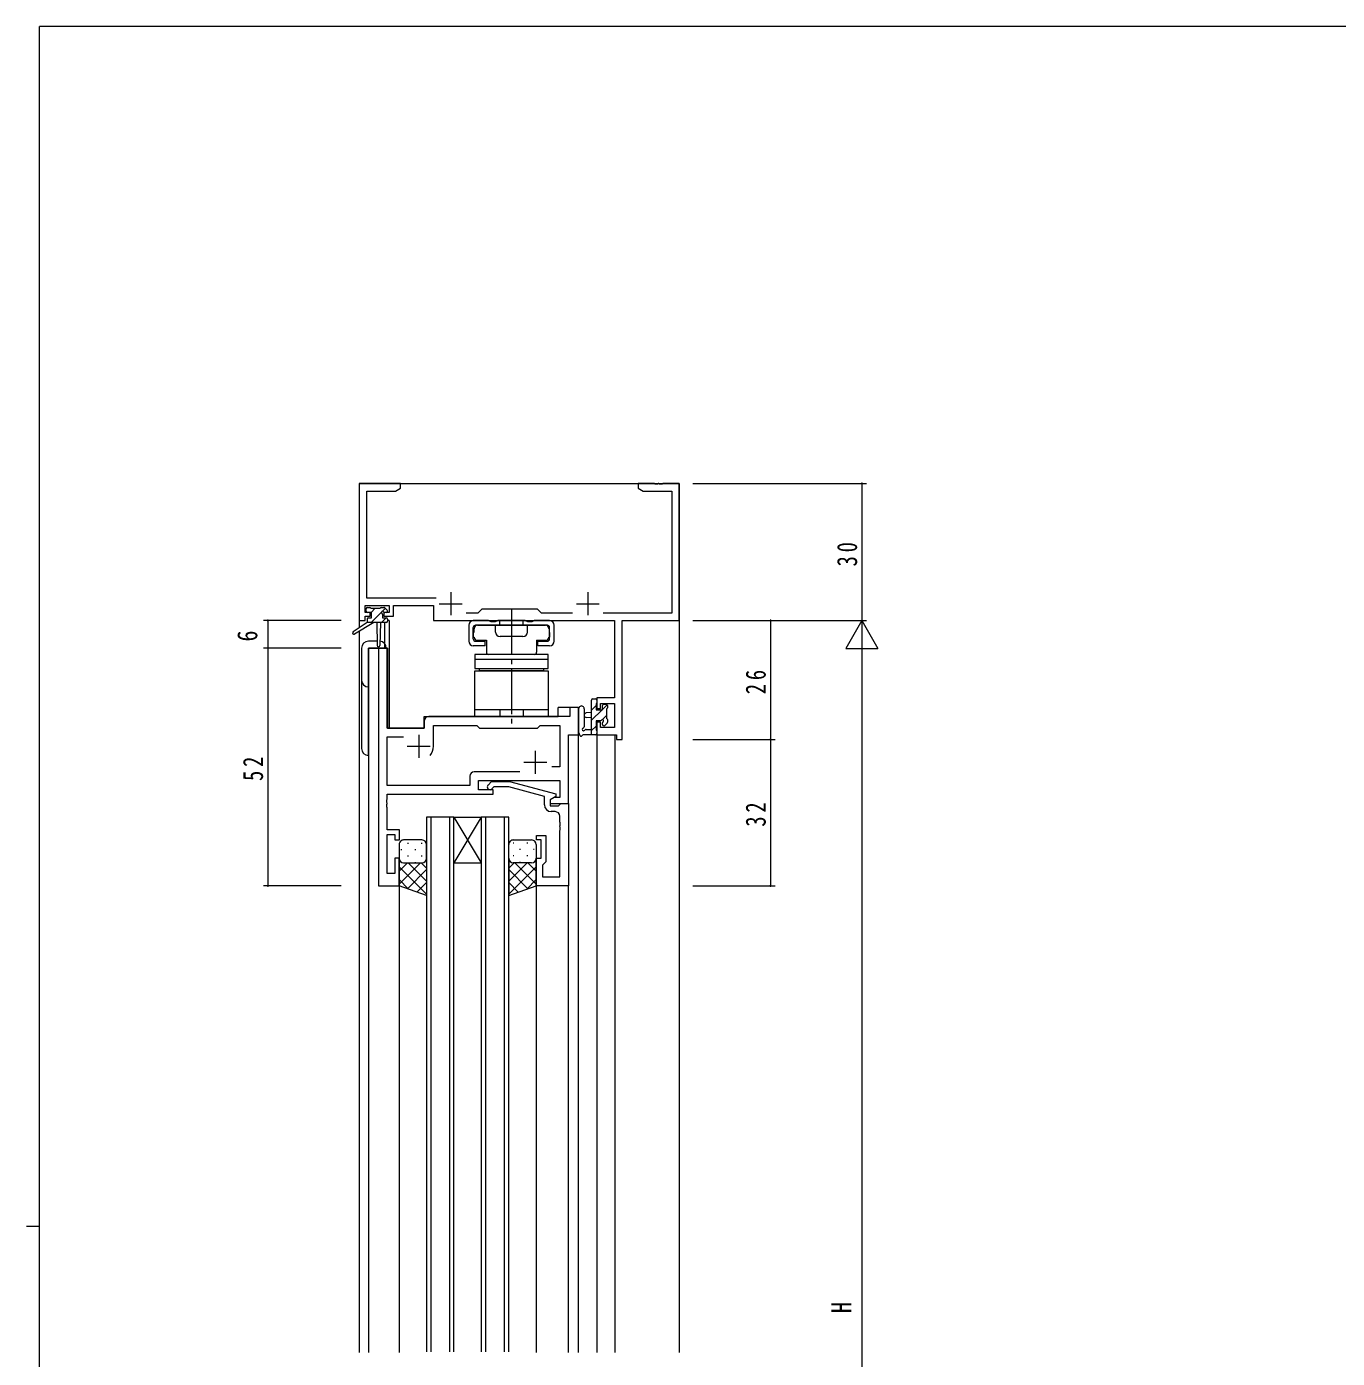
# Model space of a CAD drawing. Units: millimetres on the paper. Extents: x -397 to 397, y -282 to 282.
# Drawn here: x -396.7 to -109.9, y -12.1 to 279.3 of the extents above; entities that cross this region are included whole.
import ezdxf
from ezdxf.enums import TextEntityAlignment as Align

# ---------------------------------------------------------------- set-up
doc = ezdxf.new("R2010")
doc.units = ezdxf.units.MM
doc.linetypes.add('USER2', pattern=[13, 10, -1, 1, -1])
doc.linetypes.add('USER4', pattern=[4, 3, -1])
for name, color, linetype, lineweight in [('0-1_YKK_ZWAK', 7, 'Continuous', 18), ('0-3_YKK_11', 7, 'Continuous', 18), ('0-4_YKK_12', 2, 'Continuous', 18), ('0-5_YKK_13', 4, 'Continuous', 18), ('0-6_YKK_D', 6, 'Continuous', 18)]:
    doc.layers.add(name, color=color, linetype=linetype, lineweight=lineweight)
doc.styles.add('ＭＳ ゴシック', font='')
doc.styles.get('ＭＳ ゴシック').set_extended_font_data('MS Gothic')

msp = doc.modelspace()

# ---------------------------------------------------------------- linework, layer by layer
at = {"layer": '0-1_YKK_ZWAK'}
for p, q in [((-393.908, -245.688), (-393.908, 279.312)), ((376.092, 279.312), (-393.908, 279.312)), ((-396.708, 16.812), (-393.908, 16.812))]:
    msp.add_line(p, q, dxfattribs=at)
at = {"layer": '0-3_YKK_11'}
for p, q in [((-323.908, 179.312), (-323.908, 149.312)), ((-259.366, 179.312), (-262.908, 179.312)), ((-262.908, 179.312), (-262.908, 178.312)), ((-262.908, 178.312), (-261.817, 177.682)), ((-253.908, 149.312), (-253.908, 179.312)), ((-322.278, 177.682), (-315.999, 177.682)), ((-322.278, 154.242), (-322.278, 177.682)), ((-261.817, 177.682), (-255.538, 177.682)), ((-255.538, 177.682), (-255.538, 150.942)), ((-303.908, 155.512), (-303.908, 150.512)), ((-273.908, 155.512), (-273.908, 150.512)), ((-322.608, 152.612), (-317.408, 152.612)), ((-307.056, 154.242), (-322.278, 154.242)), ((-316.408, 152.612), (-307.708, 152.612)), ((-307.708, 152.612), (-307.708, 149.312)), ((-306.408, 153.012), (-301.408, 153.012)), ((-297.108, 151.812), (-297.978, 150.942)), ((-284.908, 151.812), (-297.108, 151.812)), ((-284.038, 150.942), (-284.908, 151.812)), ((-276.408, 153.012), (-271.408, 153.012)), ((-307.708, 149.312), (-268.038, 149.312)), ((-297.978, 150.942), (-300.558, 150.942)), ((-277.259, 150.942), (-284.038, 150.942)), ((-255.538, 150.942), (-270.558, 150.942)), ((-268.038, 149.312), (-268.038, 132.412)), ((-266.408, 149.312), (-253.908, 149.312)), ((-266.408, 123.312), (-266.408, 149.312)), ((-317.778, 143.312), (-319.708, 143.312)), ((-319.708, 143.312), (-319.708, 91.312)), ((-317.778, 125.812), (-317.778, 143.312)), ((-268.038, 132.412), (-271.908, 132.412)), ((-271.908, 132.412), (-271.908, 130.112)), ((-271.108, 131.212), (-268.038, 131.212)), ((-271.108, 130.112), (-271.108, 131.212)), ((-268.038, 131.212), (-268.038, 125.942)), ((-277.838, 128.312), (-308.708, 128.312)), ((-275.908, 124.312), (-275.908, 130.312)), ((-271.908, 130.112), (-271.108, 130.112)), ((-309.708, 125.812), (-317.778, 125.812)), ((-309.708, 127.312), (-309.708, 125.812)), ((-307.708, 121.812), (-307.708, 126.382)), ((-307.708, 126.382), (-298.178, 126.382)), ((-298.178, 126.382), (-297.608, 125.812)), ((-297.608, 125.812), (-284.908, 125.812)), ((-284.908, 125.812), (-284.338, 126.382)), ((-271.108, 127.112), (-271.908, 127.112)), ((-271.908, 127.112), (-271.908, 124.312)), ((-271.108, 125.942), (-271.108, 127.112)), ((-268.038, 125.942), (-271.108, 125.942)), ((-317.778, 123.882), (-314.259, 123.882)), ((-317.778, 113.242), (-317.778, 123.882)), ((-310.908, 124.312), (-310.908, 119.312)), ((-278.108, 124.312), (-275.908, 124.312)), ((-278.108, 109.312), (-278.108, 124.312)), ((-313.408, 121.812), (-308.408, 121.812)), ((-285.408, 120.812), (-285.408, 115.812)), ((-287.908, 118.312), (-282.908, 118.312)), ((-299.738, 115.242), (-299.738, 113.242)), ((-288.759, 116.242), (-298.738, 116.242)), ((-288.759, 116.242), (-298.738, 116.242)), ((-297.808, 112.312), (-297.808, 114.312)), ((-297.808, 114.312), (-280.038, 114.312)), ((-291.012, 114.112), (-280.908, 111.405)), ((-280.038, 114.312), (-280.038, 110.612)), ((-299.738, 113.242), (-317.778, 113.242)), ((-317.778, 111.312), (-294.608, 111.312)), ((-294.608, 112.312), (-297.808, 112.312)), ((-294.608, 111.312), (-294.608, 112.312)), ((-283.408, 110.833), (-291.17, 112.912)), ((-283.408, 109.012), (-283.408, 110.833)), ((-282.108, 109.312), (-278.108, 109.312)), ((-280.108, 109.012), (-279.808, 109.312)), ((-279.808, 109.312), (-278.108, 109.312)), ((-278.108, 109.312), (-278.108, 91.312)), ((-281.038, 107.512), (-281.908, 107.512)), ((-280.038, 105.271), (-280.038, 106.512)), ((-279.918, 105.087), (-280.038, 105.271)), ((-279.918, 104.537), (-279.918, 105.087)), ((-315.108, 103.512), (-317.778, 103.512)), ((-317.778, 102.512), (-316.108, 102.512)), ((-317.778, 94.012), (-317.778, 102.512)), ((-316.108, 102.512), (-316.108, 101.312)), ((-315.108, 101.312), (-315.108, 103.512)), ((-285.108, 101.312), (-285.108, 102.312)), ((-285.108, 102.312), (-283.108, 102.312)), ((-283.108, 102.312), (-283.108, 96.512)), ((-280.038, 104.354), (-279.918, 104.537)), ((-280.038, 104.271), (-280.038, 104.354)), ((-279.918, 104.087), (-280.038, 104.271)), ((-280.038, 103.354), (-279.918, 103.537)), ((-280.038, 93.242), (-280.038, 103.354)), ((-279.918, 103.537), (-279.918, 104.087)), ((-316.108, 101.312), (-315.108, 101.312)), ((-284.108, 101.312), (-285.108, 101.312)), ((-284.108, 97.312), (-284.108, 101.312)), ((-315.108, 91.312), (-315.108, 97.312)), ((-285.108, 91.312), (-285.108, 97.312)), ((-285.108, 97.312), (-284.108, 97.312)), ((-319.708, 91.312), (-315.108, 91.312)), ((-278.108, 91.312), (-285.108, 91.312))]:
    msp.add_line(p, q, dxfattribs=at)
for points in [[(-315.999, 177.682), (-314.908, 178.312), (-314.908, 179.312), (-323.908, 179.312)], [(-253.908, 179.312), (-257.45, 179.312), (-257.633, 179.192), (-258.183, 179.192), (-258.366, 179.312), (-258.45, 179.312), (-258.633, 179.192), (-259.183, 179.192), (-259.366, 179.312)], [(-323.908, 149.312), (-322.608, 149.312), (-322.608, 150.312), (-321.508, 150.312), (-321.508, 151.112), (-322.608, 151.112), (-322.608, 152.612)], [(-317.408, 152.612), (-317.408, 151.112), (-318.508, 151.112), (-318.508, 150.312), (-316.408, 150.312), (-316.408, 152.612)], [(-275.908, 130.312), (-277.838, 130.312), (-277.838, 128.312)], [(-284.338, 126.382), (-280.038, 126.382), (-280.038, 117.312), (-281.742, 117.312)], [(-271.908, 124.312), (-267.608, 124.312), (-267.608, 123.312), (-266.408, 123.312)], [(-295.732, 113.337), (-294.957, 114.112), (-291.012, 114.112)], [(-317.778, 103.512), (-317.778, 108.354), (-317.898, 108.537), (-317.898, 109.087), (-317.778, 109.271), (-317.778, 109.354), (-317.898, 109.537), (-317.898, 110.087), (-317.778, 110.271), (-317.778, 111.312)], [(-291.17, 112.912), (-294.46, 112.912), (-294.884, 112.488)], [(-280.908, 111.405), (-280.908, 110.805), (-282.108, 110.112), (-282.108, 108.812), (-280.308, 108.812), (-280.108, 109.012)], [(-280.038, 110.612), (-281.242, 110.612), (-282.108, 110.112), (-282.108, 109.312)], [(-315.108, 97.312), (-316.108, 97.312), (-316.108, 94.012), (-317.778, 94.012)], [(-283.108, 96.512), (-283.608, 96.012), (-283.808, 95.812), (-283.808, 93.242), (-280.038, 93.242)]]:
    msp.add_lwpolyline(points, dxfattribs=at)
for centre, radius, start, end in [((-308.708, 127.312), 1, 90.00001, 179.99999), ((-310.908, 121.812), 3.2, 321.63348, 359.99999), ((-298.738, 115.242), 1, 90.00001, 179.99999), ((-295.308, 112.912), 0.6, 134.99999, 315.00001), ((-281.908, 109.012), 1.5, 180.00001, 269.99999), ((-281.038, 106.512), 1, 0.00001, 89.99999)]:
    msp.add_arc(centre, radius, start, end, dxfattribs=at)
at = {"layer": '0-4_YKK_12'}
for p, q in [((-323.908, 179.312), (-323.908, 147.776)), ((-323.908, 179.312), (-253.908, 179.312)), ((-253.908, 179.312), (-253.908, -10.869)), ((-318.408, 148.912), (-318.408, 143.312)), ((-317.408, 149.312), (-317.708, 149.312)), ((-317.408, 149.312), (-317.408, 125.812)), ((-323.908, 146.985), (-323.908, -10.869)), ((-317.708, 143.312), (-321.908, 143.312)), ((-321.908, 143.312), (-321.908, -10.869)), ((-317.708, 143.312), (-317.708, 125.812)), ((-309.708, 125.812), (-309.708, 128.312)), ((-309.708, 128.312), (-280.408, 128.312)), ((-275.908, 130.312), (-280.408, 130.312)), ((-280.408, 128.312), (-280.408, 130.312)), ((-275.908, -10.869), (-275.908, 130.312)), ((-317.708, 125.812), (-309.708, 125.812)), ((-271.908, 124.312), (-268.008, 124.311)), ((-271.908, 124.312), (-271.908, -10.869)), ((-268.008, 124.312), (-268.008, -10.869)), ((-303.206, 106.312), (-309.206, 106.312)), ((-309.206, 106.312), (-309.206, -10.688)), ((-308.206, -10.688), (-308.206, 106.312)), ((-304.206, 106.312), (-304.206, -10.688)), ((-303.206, 106.312), (-297.206, 106.312)), ((-303.206, 106.312), (-297.206, 96.312)), ((-297.206, 106.312), (-303.206, 96.312)), ((-303.206, -10.688), (-303.206, 106.312)), ((-291.206, 106.312), (-297.206, 106.312)), ((-297.206, 106.312), (-297.206, -10.688)), ((-296.206, -10.688), (-296.206, 106.312)), ((-292.206, 106.312), (-292.206, -10.688)), ((-291.206, -10.688), (-291.206, 106.312)), ((-303.206, 96.312), (-297.206, 96.312)), ((-315.108, -10.869), (-315.108, 91.312)), ((-285.108, -10.869), (-285.108, 91.312)), ((-278.108, -10.869), (-278.108, 91.312))]:
    msp.add_line(p, q, dxfattribs=at)
at = {"layer": '0-5_YKK_13'}
for p, q in [((-322.408, 151.412), (-322.408, 151.912)), ((-322.108, 152.212), (-321.608, 152.212)), ((-321.408, 152.012), (-319.308, 152.012)), ((-321.34, 151.112), (-320.44, 152.012)), ((-319.108, 152.212), (-318.508, 152.212)), ((-318.848, 151.359), (-318.189, 152.018)), ((-318.296, 152.124), (-317.796, 151.624)), ((-322.208, 148.912), (-325.275, 146.862)), ((-320.708, 148.912), (-324.953, 146.355)), ((-322.208, 149.612), (-322.208, 148.912)), ((-318.008, 148.912), (-322.208, 148.912)), ((-321.908, 149.912), (-321.208, 149.912)), ((-321.294, 148.912), (-319.055, 151.152)), ((-320.108, 148.912), (-320.006, 143.904)), ((-319.306, 148.912), (-319.406, 143.904)), ((-319.049, 148.912), (-318.049, 149.912)), ((-318.808, 150.651), (-318.808, 149.912)), ((-318.808, 149.912), (-318.008, 149.912)), ((-318.008, 151.112), (-318.347, 151.112)), ((-317.708, 149.612), (-317.708, 149.212)), ((-295.608, 149.312), (-298.958, 149.312)), ((-287.608, 149.312), (-293.608, 149.312)), ((-282.258, 149.312), (-285.608, 149.312)), ((-299.958, 148.312), (-299.958, 144.812)), ((-298.958, 145.312), (-298.958, 147.812)), ((-298.958, 146.712), (-298.958, 145.712)), ((-298.958, 146.712), (-298.858, 146.712)), ((-298.758, 147.512), (-298.858, 147.512)), ((-298.858, 147.512), (-298.858, 146.712)), ((-298.758, 147.612), (-298.758, 147.512)), ((-282.758, 148.312), (-298.458, 148.312)), ((-298.058, 148.312), (-283.158, 148.312)), ((-294.108, 146.812), (-294.108, 148.312)), ((-288.108, 145.812), (-293.108, 145.812)), ((-287.108, 146.812), (-287.108, 148.312)), ((-282.458, 147.612), (-282.458, 147.512)), ((-282.458, 147.512), (-282.358, 147.512)), ((-282.358, 147.512), (-282.358, 146.712)), ((-282.258, 146.712), (-282.358, 146.712)), ((-282.258, 145.312), (-282.258, 147.812)), ((-282.258, 146.712), (-282.258, 145.712)), ((-281.258, 144.812), (-281.258, 148.312)), ((-323.408, 143.312), (-323.408, 121.312)), ((-320.025, 144.812), (-321.908, 144.812)), ((-321.908, 143.312), (-318.008, 143.312)), ((-321.908, 119.812), (-321.908, 143.312)), ((-298.958, 145.712), (-298.758, 145.712)), ((-296.358, 143.812), (-298.958, 143.812)), ((-298.458, 144.812), (-296.358, 144.812)), ((-298.058, 145.012), (-296.108, 145.012)), ((-296.358, 143.812), (-296.358, 144.812)), ((-296.108, 145.012), (-296.108, 142.412)), ((-285.108, 145.012), (-285.108, 142.412)), ((-285.108, 145.012), (-283.158, 145.012)), ((-284.858, 143.812), (-284.858, 144.812)), ((-284.858, 144.812), (-282.758, 144.812)), ((-282.258, 143.812), (-284.858, 143.812)), ((-282.258, 145.712), (-282.458, 145.712)), ((-298.608, 141.912), (-298.608, 140.812)), ((-282.608, 141.912), (-298.608, 141.912)), ((-298.608, 140.812), (-298.608, 138.812)), ((-282.608, 140.812), (-298.608, 140.812)), ((-285.608, 141.912), (-295.608, 141.912)), ((-282.608, 140.812), (-282.608, 141.912)), ((-282.608, 138.812), (-282.608, 140.812)), ((-298.608, 138.812), (-282.608, 138.812)), ((-298.608, 128.312), (-298.608, 138.312)), ((-298.608, 138.312), (-282.608, 138.312)), ((-297.608, 138.312), (-297.608, 138.812)), ((-297.608, 138.812), (-283.608, 138.812)), ((-283.608, 138.312), (-297.608, 138.312)), ((-283.608, 138.812), (-283.608, 138.312)), ((-282.608, 138.312), (-282.608, 128.312)), ((-273.108, 124.312), (-273.108, 131.912)), ((-273.093, 132.007), (-272.903, 132.197)), ((-272.808, 132.212), (-272.208, 132.212)), ((-271.908, 131.912), (-271.908, 131.312)), ((-282.608, 129.812), (-298.608, 129.812)), ((-282.608, 128.312), (-298.608, 128.312)), ((-275.908, 130.04), (-275.908, 124.878)), ((-274.708, 130.04), (-274.705, 126.079)), ((-273.108, 129.212), (-274.253, 129.11)), ((-273.108, 129.747), (-272.108, 130.747)), ((-273.108, 127.502), (-270.797, 129.812)), ((-272.108, 131.112), (-272.108, 129.812)), ((-272.108, 129.812), (-270.708, 129.812)), ((-270.708, 129.902), (-269.691, 130.919)), ((-270.708, 129.812), (-270.708, 130.712)), ((-270.702, 127.662), (-269.808, 128.557)), ((-270.408, 131.012), (-269.908, 131.012)), ((-269.808, 130.012), (-269.808, 127.912)), ((-269.608, 130.712), (-269.608, 130.212)), ((-274.289, 125.512), (-273.108, 125.512)), ((-273.108, 128.012), (-274.253, 128.114)), ((-273.108, 125.257), (-272.108, 126.257)), ((-271.169, 127.412), (-272.108, 127.412)), ((-272.108, 127.412), (-272.108, 125.412)), ((-270.708, 126.612), (-270.708, 126.951)), ((-269.696, 126.9), (-270.196, 126.4)), ((-269.608, 127.712), (-269.608, 127.112)), ((-272.208, 124.312), (-274.889, 124.312)), ((-271.908, 125.212), (-271.908, 124.612)), ((-315.206, 100.312), (-315.206, 97.312)), ((-314.786, 99.232), (-314.586, 99.232)), ((-310.206, 101.312), (-314.206, 101.312)), ((-313.371, 100.647), (-313.171, 100.647)), ((-311.756, 99.232), (-311.556, 99.232)), ((-310.341, 100.647), (-310.141, 100.647)), ((-309.206, 97.312), (-309.206, 100.312)), ((-291.206, 97.312), (-291.206, 100.312)), ((-290.071, 100.647), (-290.271, 100.647)), ((-290.206, 101.312), (-286.206, 101.312)), ((-288.656, 99.232), (-288.856, 99.232)), ((-287.041, 100.647), (-287.241, 100.647)), ((-285.626, 99.232), (-285.826, 99.232)), ((-285.206, 100.312), (-285.206, 97.312)), ((-315.206, 97.31), (-315.206, 97.31)), ((-315.206, 94.482), (-313.376, 96.312)), ((-315.206, 91.653), (-310.547, 96.312)), ((-314.621, 96.402), (-314.586, 96.402)), ((-314.206, 96.312), (-310.206, 96.312)), ((-313.371, 97.817), (-313.171, 97.817)), ((-309.206, 92.293), (-313.225, 96.312)), ((-311.756, 96.402), (-311.556, 96.402)), ((-309.206, 95.122), (-310.397, 96.312)), ((-310.341, 97.817), (-310.141, 97.817)), ((-309.206, 97.312), (-309.206, 89.169)), ((-291.206, 97.312), (-291.206, 89.169)), ((-291.206, 95.122), (-290.015, 96.312)), ((-291.206, 92.293), (-287.187, 96.312)), ((-290.071, 97.817), (-290.271, 97.817)), ((-286.206, 96.312), (-290.206, 96.312)), ((-285.206, 91.653), (-289.865, 96.312)), ((-288.656, 96.402), (-288.856, 96.402)), ((-287.041, 97.817), (-287.241, 97.817)), ((-285.206, 94.482), (-287.036, 96.312)), ((-285.791, 96.402), (-285.826, 96.402)), ((-285.206, 97.31), (-285.206, 97.31)), ((-309.206, 89.465), (-315.206, 95.465)), ((-313.373, 90.658), (-309.206, 94.825)), ((-291.206, 89.465), (-285.206, 95.465)), ((-287.039, 90.658), (-291.206, 94.825)), ((-313.146, 90.577), (-315.206, 92.636)), ((-311.289, 89.913), (-309.206, 91.997)), ((-289.123, 89.913), (-291.206, 91.997)), ((-287.266, 90.577), (-285.206, 92.636))]:
    msp.add_line(p, q, dxfattribs=at)
at = {"layer": '0-5_YKK_13', "linetype": 'USER2'}
msp.add_line((-290.608, 151.812), (-290.608, 125.812), dxfattribs=at)
at = {"layer": '0-5_YKK_13', "linetype": 'USER4'}
for p, q in [((-293.158, 148.312), (-293.158, 149.312)), ((-288.058, 148.312), (-288.058, 149.312)), ((-293.158, 129.812), (-293.158, 128.312)), ((-288.058, 129.812), (-288.058, 128.312))]:
    msp.add_line(p, q, dxfattribs=at)
at = {"layer": '0-5_YKK_13'}
for points in [[(-321.208, 149.912), (-321.208, 151.112), (-322.108, 151.112)], [(-309.206, 89.169), (-315.206, 91.312), (-315.206, 97.312)], [(-291.206, 89.169), (-285.206, 91.312), (-285.206, 97.312)]]:
    msp.add_lwpolyline(points, dxfattribs=at)
for centre, radius, start, end in [((-322.108, 151.912), 0.3, 90, 180), ((-321.608, 152.012), 0.2, 0, 90), ((-319.108, 152.012), 0.2, 90, 180), ((-318.508, 151.912), 0.3, 45, 90), ((-318.008, 151.412), 0.3, 270, 45), ((-322.108, 151.412), 0.3, 180, 270), ((-321.908, 149.612), 0.3, 90, 180), ((-318.808, 151.112), 0.25, 33.05573, 236.94427), ((-319.108, 150.651), 0.3, 0, 56.94427), ((-318.347, 151.412), 0.3, 213.05573, 270), ((-318.008, 149.612), 0.3, 0, 90), ((-318.008, 149.212), 0.3, 270, 0), ((-298.958, 148.312), 1, 90, 180), ((-294.608, 151.712), 2.6, 247.38014, 292.61986), ((-286.608, 151.712), 2.6, 247.38014, 292.61986), ((-282.258, 148.312), 1, 0, 90), ((-325.108, 146.612), 0.3, 123.76905, 301.06147), ((-298.458, 147.812), 0.5, 90, 180), ((-298.058, 147.612), 0.7, 90, 180), ((-293.108, 146.812), 1, 180, 270), ((-288.108, 146.812), 1, 270, 0), ((-283.158, 147.612), 0.7, 0, 90), ((-282.758, 147.812), 0.5, 0, 90), ((-321.908, 143.312), 1.5, 90, 180), ((-319.706, 143.91), 0.3, 181.16963, 358.85539), ((-319.508, 143.312), 1.5, 0, 85.40479), ((-298.958, 144.812), 1, 180, 270), ((-298.458, 145.312), 0.5, 180, 270), ((-298.058, 145.712), 0.7, 180, 270), ((-283.158, 145.712), 0.7, 270, 0), ((-282.758, 145.312), 0.5, 270, 0), ((-282.258, 144.812), 1, 270, 0), ((-295.608, 142.412), 0.5, 180, 270), ((-285.608, 142.412), 0.5, 270, 0), ((-321.908, 136.312), 1.5, 180, 270), ((-272.808, 131.912), 0.3, 90, 180), ((-272.208, 131.912), 0.3, 0, 90), ((-272.108, 131.312), 0.2, 270, 0), ((-275.308, 130.04), 0.6, 0.04023, 180.04023), ((-274.208, 128.612), 0.5, 95.09207, 264.90793), ((-270.408, 130.712), 0.3, 90, 180), ((-269.908, 130.712), 0.3, 0, 90), ((-269.808, 130.212), 0.2, 270, 0), ((-274.808, 125.512), 0.3, 109.18976, 330), ((-275.005, 126.079), 0.3, 289.18976, 0.04023), ((-274.289, 125.212), 0.3, 90, 150), ((-272.108, 125.212), 0.2, 360, 90), ((-271.169, 127.712), 0.3, 270, 326.94427), ((-270.708, 127.412), 0.25, 303.05573, 146.94427), ((-270.408, 126.951), 0.3, 123.05573, 180), ((-270.408, 126.612), 0.3, 180, 315), ((-269.808, 127.712), 0.2, 0, 90), ((-269.908, 127.112), 0.3, 315, 0), ((-275.608, 124.878), 0.3, 180, 229.47122), ((-275.998, 124.422), 0.3, 349.47122, 49.47122), ((-275.408, 124.312), 0.3, 169.47122, 330), ((-274.889, 124.012), 0.3, 90, 150), ((-272.208, 124.612), 0.3, 270, 0), ((-321.908, 121.312), 1.5, 180, 270), ((-314.206, 100.312), 1, 90.0001, 180.0001), ((-310.206, 100.312), 1, 0.0001, 90.0001), ((-290.206, 100.312), 1, 89.9999, 179.9999), ((-286.206, 100.312), 1, 359.9999, 89.9999), ((-314.206, 97.312), 1, 180.0001, 270.0001), ((-310.206, 97.312), 1, 270.0001, 0.0001), ((-290.206, 97.312), 1, 179.9999, 269.9999), ((-286.206, 97.312), 1, 269.9999, 359.9999)]:
    msp.add_arc(centre, radius, start, end, dxfattribs=at)
at = {"layer": '0-6_YKK_D'}
for p, q in [((-250.908, 179.312), (-212.908, 179.312)), ((-213.908, 179.312), (-213.908, 149.312)), ((-327.908, 149.312), (-344.908, 149.312)), ((-343.908, 149.312), (-343.908, 143.312)), ((-250.908, 149.312), (-232.908, 149.312)), ((-250.908, 149.312), (-212.908, 149.312)), ((-250.908, 149.312), (-212.908, 149.312)), ((-233.908, 149.312), (-233.908, 123.312)), ((-213.908, 149.312), (-217.408, 143.25)), ((-213.908, 149.312), (-210.408, 143.25)), ((-213.908, 149.312), (-213.908, 137.188)), ((-327.908, 143.312), (-344.908, 143.312)), ((-327.908, 143.312), (-344.908, 143.312)), ((-343.908, 143.312), (-343.908, 91.312)), ((-217.408, 143.25), (-210.408, 143.25)), ((-213.908, 142.312), (-213.908, -143.688)), ((-250.908, 123.312), (-232.908, 123.312)), ((-250.908, 123.312), (-232.908, 123.312)), ((-233.908, 123.312), (-233.908, 91.312)), ((-327.908, 91.312), (-344.908, 91.312)), ((-250.908, 91.312), (-232.908, 91.312))]:
    msp.add_line(p, q, dxfattribs=at)
for centre, start, end in [((-213.908, 179.312), 90, 270), ((-213.908, 179.312), 270, 90), ((-343.908, 149.312), 90, 270), ((-343.908, 149.312), 270, 90), ((-233.908, 149.312), 90, 270), ((-233.908, 149.312), 270, 90), ((-343.908, 143.312), 90, 270), ((-343.908, 143.312), 90, 270), ((-343.908, 143.312), 270, 90), ((-343.908, 143.312), 270, 90), ((-233.908, 123.312), 90, 270), ((-233.908, 123.312), 90, 270), ((-233.908, 123.312), 270, 90), ((-233.908, 123.312), 270, 90), ((-343.908, 91.312), 90, 270), ((-343.908, 91.312), 270, 90), ((-233.908, 91.312), 90, 270), ((-233.908, 91.312), 270, 90)]:
    msp.add_arc(centre, 0.106, start, end, dxfattribs=at)

# ---------------------------------------------------------------- texts
at = {"layer": '0-6_YKK_D', "color": 7, "style": 'ＭＳ ゴシック', "width": 0.8}
for s, p in [('6', (-344.908, 144.753)), ('H', (-214.908, -2.235))]:
    msp.add_text(s, height=4.399, rotation=90, dxfattribs=at).set_placement(p, align=Align.BOTTOM_LEFT)
at = {"layer": '0-6_YKK_D', "color": 7, "char_height": 4.399, "attachment_point": 7, "rotation": 90, "style": 'ＭＳ ゴシック'}
for s, insert in [('\\T1.37;\\W0.75;30', (-214.908, 161.181)), ('\\T1.37;\\W0.75;26', (-234.908, 133.218)), ('\\T1.37;\\W0.75;52', (-344.908, 114.23)), ('\\T1.37;\\W0.75;32', (-234.908, 104.23))]:
    msp.add_mtext(s, dxfattribs=dict(at, insert=insert))

doc.saveas('drawing.dxf')
